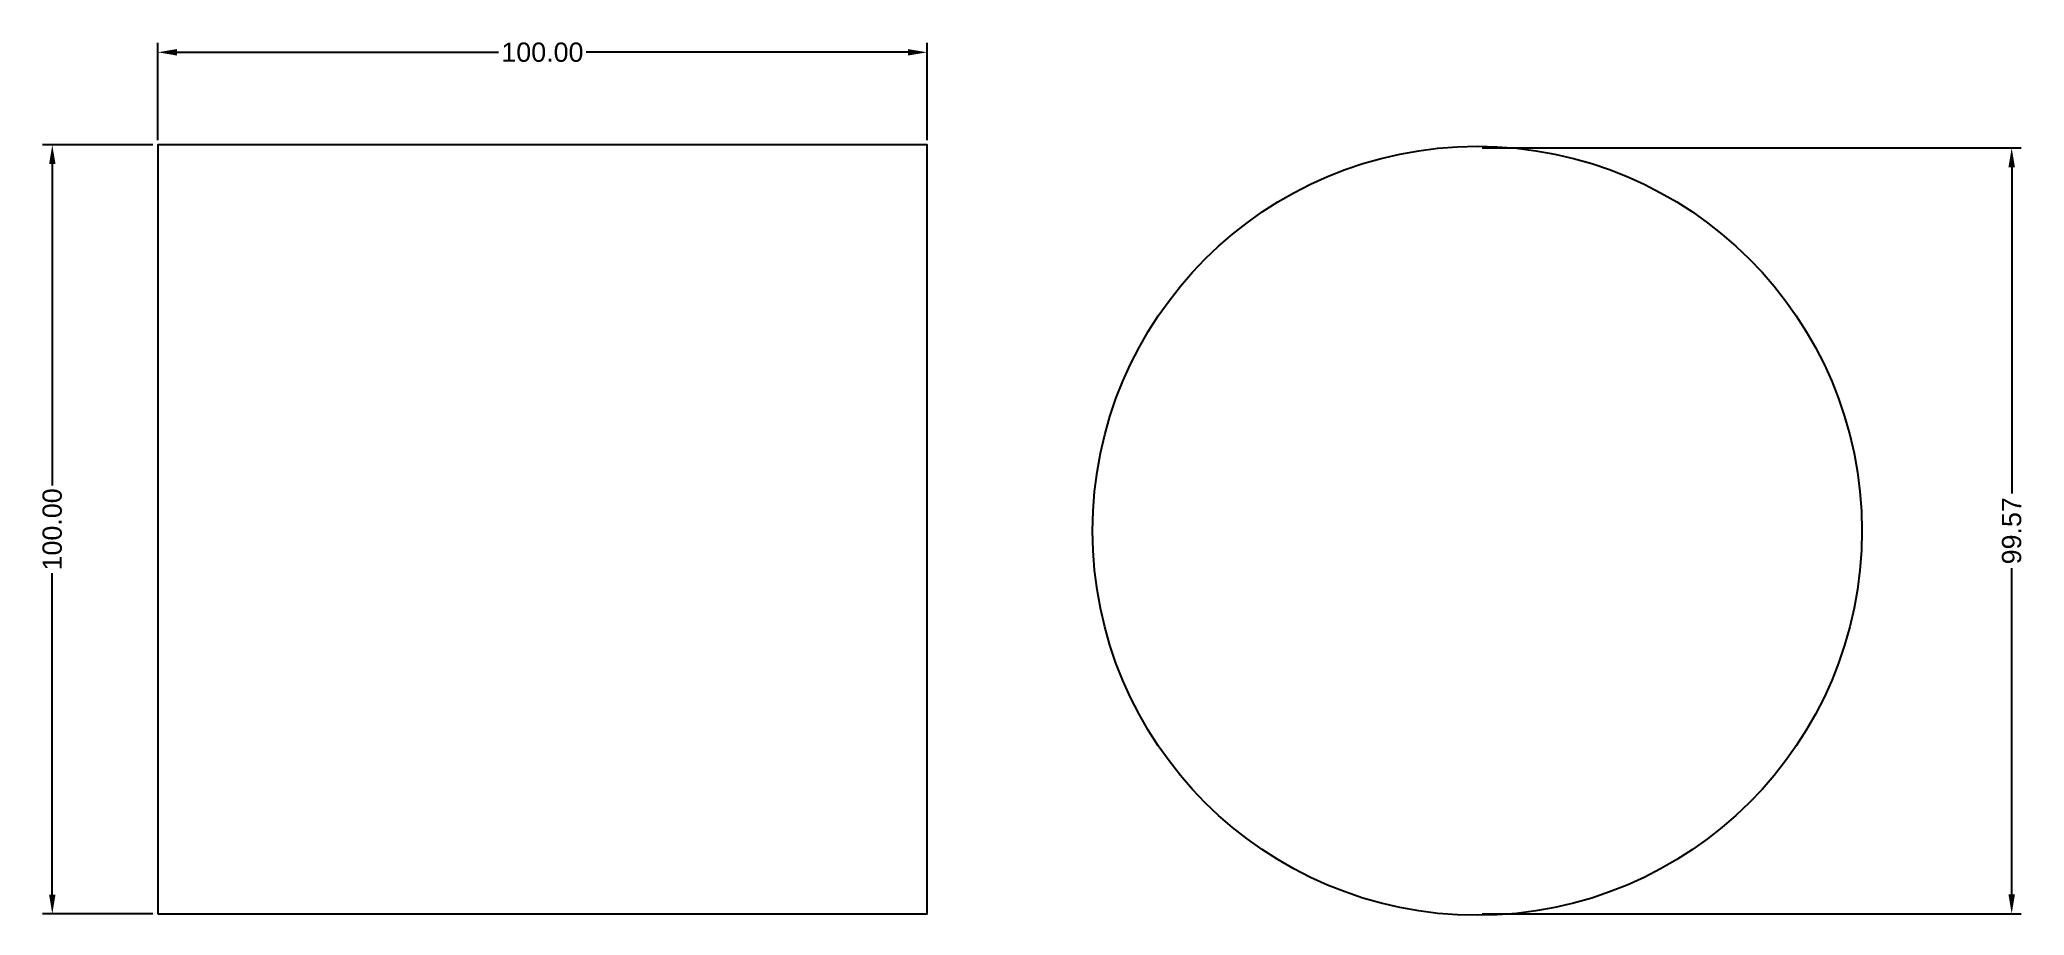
# Model space of a CAD drawing. Header units: metres. Extents: x 1035 to 1293, y 705 to 819.
import ezdxf

# ---------------------------------------------------------------- set-up
doc = ezdxf.new("R2010")
doc.units = ezdxf.units.M
doc.styles.get("Standard").update_dxf_attribs({"font": 'arial.ttf'})
doc.dimstyles.new('ISO-25', dxfattribs={"dimtxt": 2.5, "dimasz": 2.5, "dimexe": 1.25, "dimexo": 0.625, "dimtad": 0, "dimzin": 4, "dimdsep": 46, "dimtxsty": 'Standard', "dimcen": 2.5, "dimclrd": 252, "dimadec": 0, "dimazin": 0, "dimtfac": 1, "dimtmove": 0, "dimatfit": 3, "dimfxl": 1, "dimtolj": 1, "dimarcsym": 0})

# ---------------------------------------------------------------- blocks, each defined once
blk = doc.blocks.new('*D2')
at = {"color": 0, "lineweight": -2, "transparency": 16777216}
for p, q in [((1050.19, 805.62), (1050.19, 818.28)), ((1150.19, 805.62), (1150.19, 818.28))]:
    blk.add_line(p, q, dxfattribs=at)
at = {"color": 252, "lineweight": -2, "transparency": 16777216}
for p, q in [((1052.69, 817.03), (1094.49, 817.03)), ((1147.69, 817.03), (1105.88, 817.03))]:
    blk.add_line(p, q, dxfattribs=at)
at = {"color": 252, "transparency": 16777216}
for points in [[(1052.69, 817.45), (1052.69, 816.61), (1050.19, 817.03)], [(1147.69, 817.45), (1147.69, 816.61), (1150.19, 817.03)]]:
    blk.add_solid(points, dxfattribs=at)
at = {"layer": 'Defpoints', "color": 0, "transparency": 16777216}
for p in [(1150.19, 817.03), (1050.19, 804.99), (1150.19, 804.99)]:
    blk.add_point(p, dxfattribs=at)
at = {"color": 0, "transparency": 16777216, "insert": (1100.19, 817.03), "char_height": 2.5, "attachment_point": 5}
blk.add_mtext('\\A1;100.00', dxfattribs=at)
blk = doc.blocks.new('*D3')
at = {"color": 0, "lineweight": -2, "transparency": 16777216}
for p, q in [((1049.56, 804.99), (1035.23, 804.99)), ((1049.56, 704.99), (1035.23, 704.99))]:
    blk.add_line(p, q, dxfattribs=at)
at = {"color": 252, "lineweight": -2, "transparency": 16777216}
for p, q in [((1036.48, 802.49), (1036.48, 760.68)), ((1036.48, 707.49), (1036.48, 749.3))]:
    blk.add_line(p, q, dxfattribs=at)
at = {"color": 252, "transparency": 16777216}
for points in [[(1036.07, 802.49), (1036.9, 802.49), (1036.48, 804.99)], [(1036.07, 707.49), (1036.9, 707.49), (1036.48, 704.99)]]:
    blk.add_solid(points, dxfattribs=at)
at = {"layer": 'Defpoints', "color": 0, "transparency": 16777216}
for p in [(1050.19, 804.99), (1036.48, 704.99), (1050.19, 704.99)]:
    blk.add_point(p, dxfattribs=at)
at = {"color": 0, "transparency": 16777216, "insert": (1036.48, 754.99), "char_height": 2.5, "attachment_point": 5, "rotation": 90}
blk.add_mtext('\\A1;100.00', dxfattribs=at)
blk = doc.blocks.new('*D4')
at = {"color": 0, "lineweight": -2, "transparency": 16777216}
for p, q in [((1222.33, 804.59), (1292.42, 804.59)), ((1222.33, 705.02), (1292.42, 705.02))]:
    blk.add_line(p, q, dxfattribs=at)
at = {"color": 252, "lineweight": -2, "transparency": 16777216}
for p, q in [((1291.17, 802.09), (1291.17, 759.65)), ((1291.17, 707.52), (1291.17, 749.96))]:
    blk.add_line(p, q, dxfattribs=at)
at = {"color": 252, "transparency": 16777216}
for points in [[(1290.75, 802.09), (1291.59, 802.09), (1291.17, 804.59)], [(1290.75, 707.52), (1291.59, 707.52), (1291.17, 705.02)]]:
    blk.add_solid(points, dxfattribs=at)
at = {"layer": 'Defpoints', "color": 0, "transparency": 16777216}
for p in [(1221.71, 804.59), (1221.71, 705.02), (1291.17, 705.02)]:
    blk.add_point(p, dxfattribs=at)
at = {"color": 0, "transparency": 16777216, "insert": (1291.17, 754.81), "char_height": 2.5, "attachment_point": 5, "rotation": 90}
blk.add_mtext('\\A1;99.57', dxfattribs=at)

msp = doc.modelspace()

# ---------------------------------------------------------------- linework, layer by layer
msp.add_lwpolyline([(1050.187, 704.992), (1150.187, 704.992), (1150.187, 804.992), (1050.187, 804.992)], close=True)
msp.add_circle((1221.707, 754.806), 50)

# ---------------------------------------------------------------- dimensions: what is measured, and where the dimension line sits
dim = msp.add_linear_dim(base=(1150.187, 817.031), p1=(1050.187, 804.992), p2=(1150.187, 804.992), dimstyle='ISO-25')
dim.commit()
dim.dimension.update_dxf_attribs({"geometry": '*D2', "text_midpoint": (1100.187, 817.031)})
for base, p1, p2, picture, middle in [((1036.485, 704.992), (1050.187, 804.992), (1050.187, 704.992), '*D3', (1036.485, 754.992)), ((1291.169, 705.02), (1221.707, 804.591), (1221.707, 705.02), '*D4', (1291.169, 754.806))]:
    dim = msp.add_linear_dim(base=base, p1=p1, p2=p2, angle=90, dimstyle='ISO-25')
    dim.commit()
    dim.dimension.update_dxf_attribs({"geometry": picture, "text_midpoint": middle})

doc.saveas('drawing.dxf')
